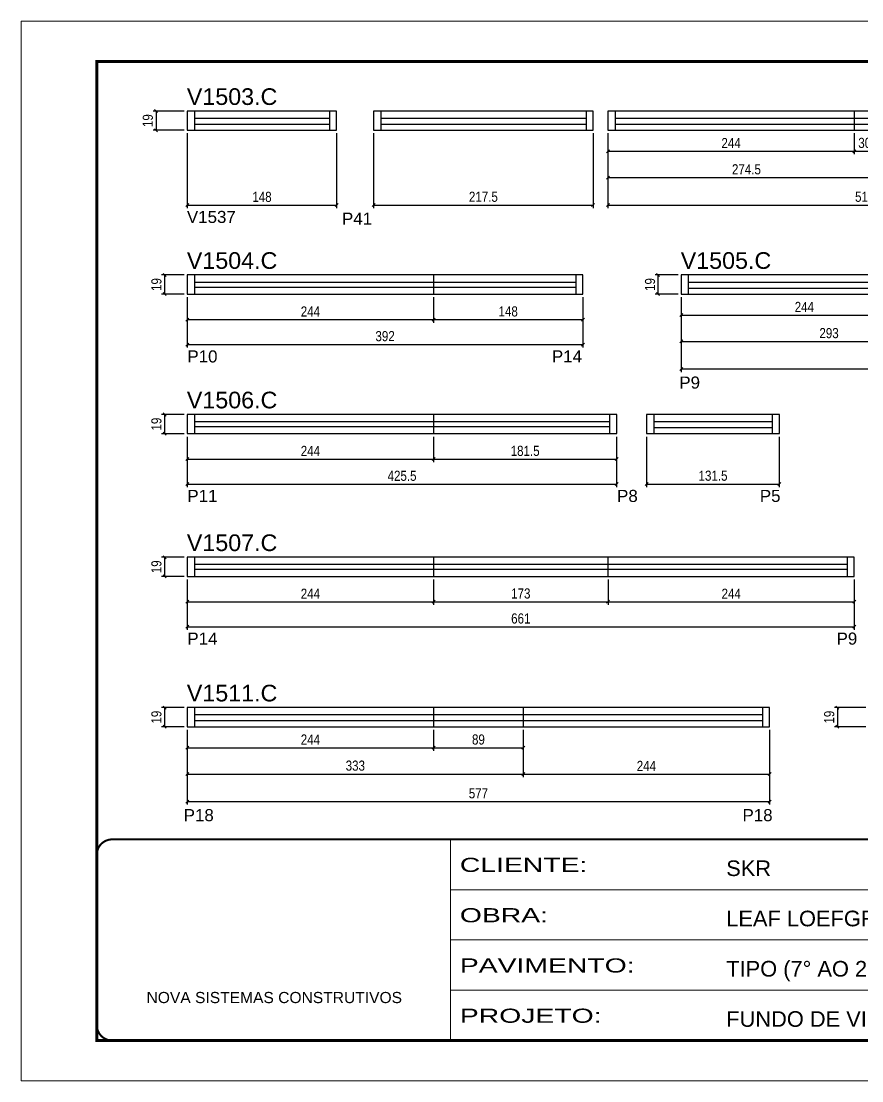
# Model space of a CAD drawing. Extents: x 1959 to 8212, y 239 to 4735.
# Drawn here: x 5142 to 5975, y 2537 to 3587 of the extents above; entities that cross this region are included whole.
import ezdxf

# ---------------------------------------------------------------- set-up
doc = ezdxf.new("R2010")
doc.units = 0
doc.linetypes.add('CONTINUO', pattern=[0])
doc.linetypes.add('DASHED', pattern=[0.75, 0.5, -0.25])
for name, color, linetype in [('5', 5, 'Continuous'), ('COTA', 241, 'Continuous'), ('NOMENCLATURA', 7, 'Continuous'), ('Painéis', 200, 'Continuous'), ('SARR_2.2x7', 40, 'Continuous')]:
    doc.layers.add(name, color=color, linetype=linetype)
doc.layers.add('Folhas', color=255, linetype='Continuous', lineweight=9)
doc.layers.add('SARRAFO DE PRESSAO', color=251, linetype='DASHED', lineweight=9)
doc.styles.add('ARIAL', font='arial.ttf')
doc.styles.add('COTA TECNICA', font='techl___.ttf', dxfattribs={"height": 10})
doc.styles.add('COTA TECNICA-50', font='techl___.ttf', dxfattribs={"height": 10})
doc.styles.get("Standard").update_dxf_attribs({"font": 'arial.ttf'})
doc.styles.add('Tecnologia', font='')
doc.styles.get('Tecnologia').set_extended_font_data('Forgotten Futurist')
doc.dimstyles.new('COTA PAINEL-50', dxfattribs={"dimtxt": 10, "dimasz": 3, "dimexe": 3, "dimexo": 3, "dimgap": 3, "dimtad": 1, "dimdec": 1, "dimzin": 12, "dimdsep": 46, "dimtxsty": 'COTA TECNICA-50', "dimblk1": 'OBLIQUE', "dimblk2": 'OBLIQUE', "dimsah": 1, "dimcen": 0.9, "dimclrd": 4, "dimclre": 4, "dimclrt": 240, "dimadec": 1, "dimazin": 3, "dimtfac": 1, "dimtdec": 1, "dimtmove": 0, "dimatfit": 3, "dimfxl": 1, "dimtolj": 1, "dimtzin": 12, "dimarcsym": 0})
doc.dimstyles.new('PAINEL', dxfattribs={"dimtxt": 10, "dimasz": 3, "dimexe": 3, "dimexo": 3, "dimgap": 3, "dimtad": 1, "dimdec": 1, "dimzin": 12, "dimdsep": 46, "dimtxsty": 'COTA TECNICA', "dimblk1": 'OBLIQUE', "dimblk2": 'OBLIQUE', "dimsah": 1, "dimcen": 0.9, "dimclrd": 4, "dimclre": 4, "dimclrt": 240, "dimadec": 1, "dimazin": 3, "dimtfac": 1, "dimtdec": 1, "dimtmove": 0, "dimatfit": 3, "dimfxl": 1, "dimtolj": 1, "dimtzin": 12, "dimarcsym": 0})

# ---------------------------------------------------------------- blocks, each defined once
blk = doc.blocks.new('9999999999')
at = {"color": 30, "linetype": 'CONTINUO'}
for p, q in [((98564.6, 34230.2), (98564.6, 34429.4)), ((98564.6, 34379.6), (99584, 34379.6)), ((98564.6, 34329.8), (99488, 34329.8)), ((98564.6, 34280), (99488, 34280))]:
    blk.add_line(p, q, dxfattribs=at)
at = {"color": 30, "linetype": 'CONTINUO', "const_width": 2}
blk.add_lwpolyline([(99584, 34230.2), (99584, 34414.4, 0.414214), (99569, 34429.4), (98229, 34429.4, 0.414214), (98214, 34414.4), (98214, 34245.2, 0.414214), (98229, 34230.2), (99584, 34230.2)], format="xyb", dxfattribs=at)
at = {"layer": 'Folhas'}
blk.add_lwpolyline([(98139, 34190.2), (99624, 34190.2), (99624, 35240.2), (98139, 35240.2)], close=True, dxfattribs=at)
at = {"layer": 'Folhas', "color": 30, "const_width": 3}
blk.add_lwpolyline([(98214, 34230.2), (99584, 34230.2), (99584, 35200.2), (98214, 35200.2)], close=True, dxfattribs=at)
at = {"color": 7, "linetype": 'Continuous', "ltscale": 5, "style": 'ARIAL'}
for s, height, p in [('SKR', 15.48, (98837.7, 34393.1)), ('LEAF LOEFGREN', 15.483, (98837.7, 34343.3)), ('TIPO (7° AO 21° PAVIMENTO)', 15.483, (98837.7, 34293.5)), ('NOVA SISTEMAS CONSTRUTIVOS', 11.059, (98263.2, 34267.2)), ('FUNDO DE VIGAS', 15.483, (98837.7, 34243.7))]:
    blk.add_text(s, height=height, dxfattribs=at).set_placement(p)
at = {"layer": 'Folhas', "color": 7, "style": 'Tecnologia', "width": 1.5}
for s, p in [('CLIENTE:', (98573.7, 34397.2)), ('OBRA:', (98573.7, 34347.3)), ('PAVIMENTO:', (98573.7, 34297.5)), ('PROJETO:', (98573.7, 34247.7))]:
    blk.add_text(s, height=14, dxfattribs=at).set_placement(p)
blk = doc.blocks.new('_Oblique')
at = {"color": 0, "linetype": 'ByBlock', "lineweight": -2}
blk.add_line((-0.5, -0.5), (0.5, 0.5), dxfattribs=at)
blk = doc.blocks.new('*D389')
at = {"layer": 'COTA', "color": 4, "linetype": 'ByBlock', "lineweight": -2, "transparency": 16777216}
for p, q in [((5306.9, 3475.6), (5306.9, 3401.5)), ((5454.9, 3475.6), (5454.9, 3401.5)), ((5306.9, 3404.5), (5454.9, 3404.5))]:
    blk.add_line(p, q, dxfattribs=at)
at = {"layer": 'Defpoints', "color": 0, "linetype": 'ByBlock', "transparency": 16777216}
for p in [(5306.9, 3478.6), (5454.9, 3478.6), (5454.9, 3404.5)]:
    blk.add_point(p, dxfattribs=at)
at = {"layer": 'COTA', "color": 4, "linetype": 'ByBlock', "lineweight": -2, "transparency": 16777216, "xscale": 3, "yscale": 3, "zscale": 3, "rotation": 180}
blk.add_blockref('_Oblique', (5306.9, 3404.5), dxfattribs=at)
at = {"layer": 'COTA', "color": 4, "linetype": 'ByBlock', "lineweight": -2, "transparency": 16777216, "xscale": 3, "yscale": 3, "zscale": 3}
blk.add_blockref('_Oblique', (5454.9, 3404.5), dxfattribs=at)
at = {"layer": 'COTA', "color": 240, "linetype": 'ByBlock', "transparency": 16777216, "insert": (5380.9, 3412.5), "char_height": 10, "attachment_point": 5, "style": 'COTA TECNICA-50'}
blk.add_mtext('\\A1;148', dxfattribs=at)
blk = doc.blocks.new('*D390')
at = {"layer": 'COTA', "color": 4, "lineweight": -2, "transparency": 16777216}
for p, q in [((5303.9, 3497.6), (5272.9, 3497.6)), ((5275.9, 3497.6), (5275.9, 3478.6)), ((5303.9, 3478.6), (5272.9, 3478.6))]:
    blk.add_line(p, q, dxfattribs=at)
at = {"layer": 'Defpoints', "color": 0, "transparency": 16777216}
for p in [(5306.9, 3497.6), (5275.9, 3478.6), (5306.9, 3478.6)]:
    blk.add_point(p, dxfattribs=at)
at = {"layer": 'COTA', "color": 4, "lineweight": -2, "transparency": 16777216, "xscale": 3, "yscale": 3, "zscale": 3}
for p, rotation in [((5275.9, 3497.6), 90), ((5275.9, 3478.6), 270)]:
    blk.add_blockref('_Oblique', p, dxfattribs=dict(at, rotation=rotation))
at = {"layer": 'COTA', "color": 240, "transparency": 16777216, "insert": (5267.8, 3488.1), "char_height": 10, "attachment_point": 5, "rotation": 90, "style": 'COTA TECNICA'}
blk.add_mtext('\\A1;19', dxfattribs=at)
blk = doc.blocks.new('*D391')
at = {"layer": 'COTA', "color": 4, "linetype": 'ByBlock', "lineweight": -2, "transparency": 16777216}
for p, q in [((5491.5, 3475.6), (5491.5, 3401.5)), ((5709, 3475.6), (5709, 3401.5)), ((5491.5, 3404.5), (5709, 3404.5))]:
    blk.add_line(p, q, dxfattribs=at)
at = {"layer": 'Defpoints', "color": 0, "linetype": 'ByBlock', "transparency": 16777216}
for p in [(5491.5, 3478.6), (5709, 3478.6), (5709, 3404.5)]:
    blk.add_point(p, dxfattribs=at)
at = {"layer": 'COTA', "color": 4, "linetype": 'ByBlock', "lineweight": -2, "transparency": 16777216, "xscale": 3, "yscale": 3, "zscale": 3, "rotation": 180}
blk.add_blockref('_Oblique', (5491.5, 3404.5), dxfattribs=at)
at = {"layer": 'COTA', "color": 4, "linetype": 'ByBlock', "lineweight": -2, "transparency": 16777216, "xscale": 3, "yscale": 3, "zscale": 3}
blk.add_blockref('_Oblique', (5709, 3404.5), dxfattribs=at)
at = {"layer": 'COTA', "color": 240, "linetype": 'ByBlock', "transparency": 16777216, "insert": (5600.3, 3412.6), "char_height": 10, "attachment_point": 5, "style": 'COTA TECNICA-50'}
blk.add_mtext('\\A1;217.5', dxfattribs=at)
blk = doc.blocks.new('*D393')
at = {"layer": 'COTA', "color": 4, "linetype": 'ByBlock', "lineweight": -2, "transparency": 16777216}
for p, q in [((5723.8, 3475.6), (5723.8, 3401.5)), ((6242.3, 3475.6), (6242.3, 3401.5)), ((5723.8, 3404.5), (6242.3, 3404.5))]:
    blk.add_line(p, q, dxfattribs=at)
at = {"layer": 'Defpoints', "color": 0, "linetype": 'ByBlock', "transparency": 16777216}
for p in [(5723.8, 3478.6), (6242.3, 3478.6), (6242.3, 3404.5)]:
    blk.add_point(p, dxfattribs=at)
at = {"layer": 'COTA', "color": 4, "linetype": 'ByBlock', "lineweight": -2, "transparency": 16777216, "xscale": 3, "yscale": 3, "zscale": 3, "rotation": 180}
blk.add_blockref('_Oblique', (5723.8, 3404.5), dxfattribs=at)
at = {"layer": 'COTA', "color": 4, "linetype": 'ByBlock', "lineweight": -2, "transparency": 16777216, "xscale": 3, "yscale": 3, "zscale": 3}
blk.add_blockref('_Oblique', (6242.3, 3404.5), dxfattribs=at)
at = {"layer": 'COTA', "color": 240, "linetype": 'ByBlock', "transparency": 16777216, "insert": (5983, 3412.6), "char_height": 10, "attachment_point": 5, "style": 'COTA TECNICA-50'}
blk.add_mtext('\\A1;518.5', dxfattribs=at)
blk = doc.blocks.new('*D394')
at = {"layer": 'COTA', "color": 4, "lineweight": -2, "transparency": 16777216}
for p, q in [((5723.8, 3475.6), (5723.8, 3428.7)), ((5998.3, 3475.6), (5998.3, 3428.7)), ((5723.8, 3431.7), (5998.3, 3431.7))]:
    blk.add_line(p, q, dxfattribs=at)
at = {"layer": 'Defpoints', "color": 0, "transparency": 16777216}
for p in [(5723.8, 3478.6), (5998.3, 3478.6), (5998.3, 3431.7)]:
    blk.add_point(p, dxfattribs=at)
at = {"layer": 'COTA', "color": 4, "lineweight": -2, "transparency": 16777216, "xscale": 3, "yscale": 3, "zscale": 3, "rotation": 180}
blk.add_blockref('_Oblique', (5723.8, 3431.7), dxfattribs=at)
at = {"layer": 'COTA', "color": 4, "lineweight": -2, "transparency": 16777216, "xscale": 3, "yscale": 3, "zscale": 3}
blk.add_blockref('_Oblique', (5998.3, 3431.7), dxfattribs=at)
at = {"layer": 'COTA', "color": 240, "transparency": 16777216, "insert": (5861, 3439.8), "char_height": 10, "attachment_point": 5, "style": 'COTA TECNICA'}
blk.add_mtext('\\A1;274.5', dxfattribs=at)
blk = doc.blocks.new('*D396')
at = {"layer": 'COTA', "color": 4, "lineweight": -2, "transparency": 16777216}
for p, q in [((5723.8, 3475.6), (5723.8, 3454.8)), ((5967.8, 3475.6), (5967.8, 3454.8)), ((5723.8, 3457.8), (5967.8, 3457.8))]:
    blk.add_line(p, q, dxfattribs=at)
at = {"layer": 'Defpoints', "color": 0, "transparency": 16777216}
for p in [(5723.8, 3478.6), (5967.8, 3478.6), (5967.8, 3457.8)]:
    blk.add_point(p, dxfattribs=at)
at = {"layer": 'COTA', "color": 4, "lineweight": -2, "transparency": 16777216, "xscale": 3, "yscale": 3, "zscale": 3, "rotation": 180}
blk.add_blockref('_Oblique', (5723.8, 3457.8), dxfattribs=at)
at = {"layer": 'COTA', "color": 4, "lineweight": -2, "transparency": 16777216, "xscale": 3, "yscale": 3, "zscale": 3}
blk.add_blockref('_Oblique', (5967.8, 3457.8), dxfattribs=at)
at = {"layer": 'COTA', "color": 240, "transparency": 16777216, "insert": (5845.8, 3465.9), "char_height": 10, "attachment_point": 5, "style": 'COTA TECNICA'}
blk.add_mtext('\\A1;244', dxfattribs=at)
blk = doc.blocks.new('*D397')
at = {"layer": 'COTA', "color": 4, "lineweight": -2, "transparency": 16777216}
for p, q in [((5967.8, 3475.6), (5967.8, 3454.8)), ((5998.3, 3475.6), (5998.3, 3454.8)), ((5967.8, 3457.8), (5998.3, 3457.8))]:
    blk.add_line(p, q, dxfattribs=at)
at = {"layer": 'Defpoints', "color": 0, "transparency": 16777216}
for p in [(5967.8, 3478.6), (5998.3, 3478.6), (5998.3, 3457.8)]:
    blk.add_point(p, dxfattribs=at)
at = {"layer": 'COTA', "color": 4, "lineweight": -2, "transparency": 16777216, "xscale": 3, "yscale": 3, "zscale": 3, "rotation": 180}
blk.add_blockref('_Oblique', (5967.8, 3457.8), dxfattribs=at)
at = {"layer": 'COTA', "color": 4, "lineweight": -2, "transparency": 16777216, "xscale": 3, "yscale": 3, "zscale": 3}
blk.add_blockref('_Oblique', (5998.3, 3457.8), dxfattribs=at)
at = {"layer": 'COTA', "color": 240, "transparency": 16777216, "insert": (5983, 3466), "char_height": 10, "attachment_point": 5, "style": 'COTA TECNICA'}
blk.add_mtext('\\A1;30.5', dxfattribs=at)
blk = doc.blocks.new('*D398')
at = {"layer": 'COTA', "color": 4, "linetype": 'ByBlock', "lineweight": -2, "transparency": 16777216}
for p, q in [((5306.9, 3313.2), (5306.9, 3263.2)), ((5698.9, 3313.2), (5698.9, 3263.2)), ((5306.9, 3266.2), (5698.9, 3266.2))]:
    blk.add_line(p, q, dxfattribs=at)
at = {"layer": 'Defpoints', "color": 0, "linetype": 'ByBlock', "transparency": 16777216}
for p in [(5306.9, 3316.2), (5698.9, 3316.2), (5698.9, 3266.2)]:
    blk.add_point(p, dxfattribs=at)
at = {"layer": 'COTA', "color": 4, "linetype": 'ByBlock', "lineweight": -2, "transparency": 16777216, "xscale": 3, "yscale": 3, "zscale": 3, "rotation": 180}
blk.add_blockref('_Oblique', (5306.9, 3266.2), dxfattribs=at)
at = {"layer": 'COTA', "color": 4, "linetype": 'ByBlock', "lineweight": -2, "transparency": 16777216, "xscale": 3, "yscale": 3, "zscale": 3}
blk.add_blockref('_Oblique', (5698.9, 3266.2), dxfattribs=at)
at = {"layer": 'COTA', "color": 240, "linetype": 'ByBlock', "transparency": 16777216, "insert": (5502.9, 3274.5), "char_height": 10, "attachment_point": 5, "style": 'COTA TECNICA-50'}
blk.add_mtext('\\A1;392', dxfattribs=at)
blk = doc.blocks.new('*D399')
at = {"layer": 'COTA', "color": 4, "lineweight": -2, "transparency": 16777216}
for p, q in [((5303.9, 3335.2), (5281.4, 3335.2)), ((5284.4, 3335.2), (5284.4, 3316.2)), ((5303.9, 3316.2), (5281.4, 3316.2))]:
    blk.add_line(p, q, dxfattribs=at)
at = {"layer": 'Defpoints', "color": 0, "transparency": 16777216}
for p in [(5306.9, 3335.2), (5284.4, 3316.2), (5306.9, 3316.2)]:
    blk.add_point(p, dxfattribs=at)
at = {"layer": 'COTA', "color": 4, "lineweight": -2, "transparency": 16777216, "xscale": 3, "yscale": 3, "zscale": 3}
for p, rotation in [((5284.4, 3335.2), 90), ((5284.4, 3316.2), 270)]:
    blk.add_blockref('_Oblique', p, dxfattribs=dict(at, rotation=rotation))
at = {"layer": 'COTA', "color": 240, "transparency": 16777216, "insert": (5276.3, 3325.7), "char_height": 10, "attachment_point": 5, "rotation": 90, "style": 'COTA TECNICA'}
blk.add_mtext('\\A1;19', dxfattribs=at)
blk = doc.blocks.new('*D400')
at = {"layer": 'COTA', "color": 4, "lineweight": -2, "transparency": 16777216}
for p, q in [((5306.9, 3313.2), (5306.9, 3287.9)), ((5550.9, 3313.2), (5550.9, 3287.9)), ((5306.9, 3290.9), (5550.9, 3290.9))]:
    blk.add_line(p, q, dxfattribs=at)
at = {"layer": 'Defpoints', "color": 0, "transparency": 16777216}
for p in [(5306.9, 3316.2), (5550.9, 3316.2), (5550.9, 3290.9)]:
    blk.add_point(p, dxfattribs=at)
at = {"layer": 'COTA', "color": 4, "lineweight": -2, "transparency": 16777216, "xscale": 3, "yscale": 3, "zscale": 3, "rotation": 180}
blk.add_blockref('_Oblique', (5306.9, 3290.9), dxfattribs=at)
at = {"layer": 'COTA', "color": 4, "lineweight": -2, "transparency": 16777216, "xscale": 3, "yscale": 3, "zscale": 3}
blk.add_blockref('_Oblique', (5550.9, 3290.9), dxfattribs=at)
at = {"layer": 'COTA', "color": 240, "transparency": 16777216, "insert": (5428.9, 3299), "char_height": 10, "attachment_point": 5, "style": 'COTA TECNICA'}
blk.add_mtext('\\A1;244', dxfattribs=at)
blk = doc.blocks.new('*D401')
at = {"layer": 'COTA', "color": 4, "lineweight": -2, "transparency": 16777216}
for p, q in [((5550.9, 3313.2), (5550.9, 3287.9)), ((5698.9, 3313.2), (5698.9, 3287.9)), ((5550.9, 3290.9), (5698.9, 3290.9))]:
    blk.add_line(p, q, dxfattribs=at)
at = {"layer": 'Defpoints', "color": 0, "transparency": 16777216}
for p in [(5550.9, 3316.2), (5698.9, 3316.2), (5698.9, 3290.9)]:
    blk.add_point(p, dxfattribs=at)
at = {"layer": 'COTA', "color": 4, "lineweight": -2, "transparency": 16777216, "xscale": 3, "yscale": 3, "zscale": 3, "rotation": 180}
blk.add_blockref('_Oblique', (5550.9, 3290.9), dxfattribs=at)
at = {"layer": 'COTA', "color": 4, "lineweight": -2, "transparency": 16777216, "xscale": 3, "yscale": 3, "zscale": 3}
blk.add_blockref('_Oblique', (5698.9, 3290.9), dxfattribs=at)
at = {"layer": 'COTA', "color": 240, "transparency": 16777216, "insert": (5624.9, 3299), "char_height": 10, "attachment_point": 5, "style": 'COTA TECNICA'}
blk.add_mtext('\\A1;148', dxfattribs=at)
blk = doc.blocks.new('*D404')
at = {"layer": 'COTA', "color": 4, "linetype": 'ByBlock', "lineweight": -2, "transparency": 16777216}
for p, q in [((5796.4, 3313.2), (5796.4, 3239)), ((6333.4, 3313.2), (6333.4, 3239)), ((5796.4, 3242), (6333.4, 3242))]:
    blk.add_line(p, q, dxfattribs=at)
at = {"layer": 'Defpoints', "color": 0, "linetype": 'ByBlock', "transparency": 16777216}
for p in [(5796.4, 3316.2), (6333.4, 3316.2), (6333.4, 3242)]:
    blk.add_point(p, dxfattribs=at)
at = {"layer": 'COTA', "color": 4, "linetype": 'ByBlock', "lineweight": -2, "transparency": 16777216, "xscale": 3, "yscale": 3, "zscale": 3, "rotation": 180}
blk.add_blockref('_Oblique', (5796.4, 3242), dxfattribs=at)
at = {"layer": 'COTA', "color": 4, "linetype": 'ByBlock', "lineweight": -2, "transparency": 16777216, "xscale": 3, "yscale": 3, "zscale": 3}
blk.add_blockref('_Oblique', (6333.4, 3242), dxfattribs=at)
at = {"layer": 'COTA', "color": 240, "linetype": 'ByBlock', "transparency": 16777216, "insert": (6064.9, 3250.2), "char_height": 10, "attachment_point": 5, "style": 'COTA TECNICA-50'}
blk.add_mtext('\\A1;537', dxfattribs=at)
blk = doc.blocks.new('*D405')
at = {"layer": 'COTA', "color": 4, "lineweight": -2, "transparency": 16777216}
for p, q in [((5796.4, 3313.2), (5796.4, 3266.3)), ((6089.4, 3313.2), (6089.4, 3266.3)), ((5796.4, 3269.3), (6089.4, 3269.3))]:
    blk.add_line(p, q, dxfattribs=at)
at = {"layer": 'Defpoints', "color": 0, "transparency": 16777216}
for p in [(5796.4, 3316.2), (6089.4, 3316.2), (6089.4, 3269.3)]:
    blk.add_point(p, dxfattribs=at)
at = {"layer": 'COTA', "color": 4, "lineweight": -2, "transparency": 16777216, "xscale": 3, "yscale": 3, "zscale": 3, "rotation": 180}
blk.add_blockref('_Oblique', (5796.4, 3269.3), dxfattribs=at)
at = {"layer": 'COTA', "color": 4, "lineweight": -2, "transparency": 16777216, "xscale": 3, "yscale": 3, "zscale": 3}
blk.add_blockref('_Oblique', (6089.4, 3269.3), dxfattribs=at)
at = {"layer": 'COTA', "color": 240, "transparency": 16777216, "insert": (5942.9, 3277.5), "char_height": 10, "attachment_point": 5, "style": 'COTA TECNICA'}
blk.add_mtext('\\A1;293', dxfattribs=at)
blk = doc.blocks.new('*D402')
at = {"layer": 'COTA', "color": 4, "lineweight": -2, "transparency": 16777216}
for p, q in [((5796.4, 3313.2), (5796.4, 3292.4)), ((6040.4, 3313.2), (6040.4, 3292.4)), ((5796.4, 3295.4), (6040.4, 3295.4))]:
    blk.add_line(p, q, dxfattribs=at)
at = {"layer": 'Defpoints', "color": 0, "transparency": 16777216}
for p in [(5796.4, 3316.2), (6040.4, 3316.2), (6040.4, 3295.4)]:
    blk.add_point(p, dxfattribs=at)
at = {"layer": 'COTA', "color": 4, "lineweight": -2, "transparency": 16777216, "xscale": 3, "yscale": 3, "zscale": 3, "rotation": 180}
blk.add_blockref('_Oblique', (5796.4, 3295.4), dxfattribs=at)
at = {"layer": 'COTA', "color": 4, "lineweight": -2, "transparency": 16777216, "xscale": 3, "yscale": 3, "zscale": 3}
blk.add_blockref('_Oblique', (6040.4, 3295.4), dxfattribs=at)
at = {"layer": 'COTA', "color": 240, "transparency": 16777216, "insert": (5918.4, 3303.5), "char_height": 10, "attachment_point": 5, "style": 'COTA TECNICA'}
blk.add_mtext('\\A1;244', dxfattribs=at)
blk = doc.blocks.new('*D407')
at = {"layer": 'COTA', "color": 4, "lineweight": -2, "transparency": 16777216}
for p, q in [((5793.4, 3335.2), (5770.5, 3335.2)), ((5773.5, 3316.2), (5773.5, 3335.2)), ((5793.4, 3316.2), (5770.5, 3316.2))]:
    blk.add_line(p, q, dxfattribs=at)
at = {"layer": 'Defpoints', "color": 0, "transparency": 16777216}
for p in [(5773.5, 3335.2), (5796.4, 3335.2), (5796.4, 3316.2)]:
    blk.add_point(p, dxfattribs=at)
at = {"layer": 'COTA', "color": 4, "lineweight": -2, "transparency": 16777216, "xscale": 3, "yscale": 3, "zscale": 3}
for p, rotation in [((5773.5, 3335.2), 90), ((5773.5, 3316.2), 270)]:
    blk.add_blockref('_Oblique', p, dxfattribs=dict(at, rotation=rotation))
at = {"layer": 'COTA', "color": 240, "transparency": 16777216, "insert": (5765.5, 3325.7), "char_height": 10, "attachment_point": 5, "rotation": 90, "style": 'COTA TECNICA'}
blk.add_mtext('\\A1;19', dxfattribs=at)
blk = doc.blocks.new('*D408')
at = {"layer": 'COTA', "color": 4, "linetype": 'ByBlock', "lineweight": -2, "transparency": 16777216}
for p, q in [((5306.9, 3174.9), (5306.9, 3125)), ((5732.4, 3174.9), (5732.4, 3125)), ((5306.9, 3128), (5732.4, 3128))]:
    blk.add_line(p, q, dxfattribs=at)
at = {"layer": 'Defpoints', "color": 0, "linetype": 'ByBlock', "transparency": 16777216}
for p in [(5306.9, 3177.9), (5732.4, 3177.9), (5732.4, 3128)]:
    blk.add_point(p, dxfattribs=at)
at = {"layer": 'COTA', "color": 4, "linetype": 'ByBlock', "lineweight": -2, "transparency": 16777216, "xscale": 3, "yscale": 3, "zscale": 3, "rotation": 180}
blk.add_blockref('_Oblique', (5306.9, 3128), dxfattribs=at)
at = {"layer": 'COTA', "color": 4, "linetype": 'ByBlock', "lineweight": -2, "transparency": 16777216, "xscale": 3, "yscale": 3, "zscale": 3}
blk.add_blockref('_Oblique', (5732.4, 3128), dxfattribs=at)
at = {"layer": 'COTA', "color": 240, "linetype": 'ByBlock', "transparency": 16777216, "insert": (5519.7, 3136.1), "char_height": 10, "attachment_point": 5, "style": 'COTA TECNICA-50'}
blk.add_mtext('\\A1;425.5', dxfattribs=at)
blk = doc.blocks.new('*D409')
at = {"layer": 'COTA', "color": 4, "lineweight": -2, "transparency": 16777216}
for p, q in [((5303.9, 3196.9), (5281.4, 3196.9)), ((5284.4, 3196.9), (5284.4, 3177.9)), ((5303.9, 3177.9), (5281.4, 3177.9))]:
    blk.add_line(p, q, dxfattribs=at)
at = {"layer": 'Defpoints', "color": 0, "transparency": 16777216}
for p in [(5306.9, 3196.9), (5284.4, 3177.9), (5306.9, 3177.9)]:
    blk.add_point(p, dxfattribs=at)
at = {"layer": 'COTA', "color": 4, "lineweight": -2, "transparency": 16777216, "xscale": 3, "yscale": 3, "zscale": 3}
for p, rotation in [((5284.4, 3196.9), 90), ((5284.4, 3177.9), 270)]:
    blk.add_blockref('_Oblique', p, dxfattribs=dict(at, rotation=rotation))
at = {"layer": 'COTA', "color": 240, "transparency": 16777216, "insert": (5276.3, 3187.4), "char_height": 10, "attachment_point": 5, "rotation": 90, "style": 'COTA TECNICA'}
blk.add_mtext('\\A1;19', dxfattribs=at)
blk = doc.blocks.new('*D410')
at = {"layer": 'COTA', "color": 4, "lineweight": -2, "transparency": 16777216}
for p, q in [((5306.9, 3174.9), (5306.9, 3149.7)), ((5550.9, 3174.9), (5550.9, 3149.7)), ((5306.9, 3152.7), (5550.9, 3152.7))]:
    blk.add_line(p, q, dxfattribs=at)
at = {"layer": 'Defpoints', "color": 0, "transparency": 16777216}
for p in [(5306.9, 3177.9), (5550.9, 3177.9), (5550.9, 3152.7)]:
    blk.add_point(p, dxfattribs=at)
at = {"layer": 'COTA', "color": 4, "lineweight": -2, "transparency": 16777216, "xscale": 3, "yscale": 3, "zscale": 3, "rotation": 180}
blk.add_blockref('_Oblique', (5306.9, 3152.7), dxfattribs=at)
at = {"layer": 'COTA', "color": 4, "lineweight": -2, "transparency": 16777216, "xscale": 3, "yscale": 3, "zscale": 3}
blk.add_blockref('_Oblique', (5550.9, 3152.7), dxfattribs=at)
at = {"layer": 'COTA', "color": 240, "transparency": 16777216, "insert": (5428.9, 3160.8), "char_height": 10, "attachment_point": 5, "style": 'COTA TECNICA'}
blk.add_mtext('\\A1;244', dxfattribs=at)
blk = doc.blocks.new('*D411')
at = {"layer": 'COTA', "color": 4, "lineweight": -2, "transparency": 16777216}
for p, q in [((5550.9, 3174.9), (5550.9, 3149.7)), ((5732.4, 3174.9), (5732.4, 3149.7)), ((5550.9, 3152.7), (5732.4, 3152.7))]:
    blk.add_line(p, q, dxfattribs=at)
at = {"layer": 'Defpoints', "color": 0, "transparency": 16777216}
for p in [(5550.9, 3177.9), (5732.4, 3177.9), (5732.4, 3152.7)]:
    blk.add_point(p, dxfattribs=at)
at = {"layer": 'COTA', "color": 4, "lineweight": -2, "transparency": 16777216, "xscale": 3, "yscale": 3, "zscale": 3, "rotation": 180}
blk.add_blockref('_Oblique', (5550.9, 3152.7), dxfattribs=at)
at = {"layer": 'COTA', "color": 4, "lineweight": -2, "transparency": 16777216, "xscale": 3, "yscale": 3, "zscale": 3}
blk.add_blockref('_Oblique', (5732.4, 3152.7), dxfattribs=at)
at = {"layer": 'COTA', "color": 240, "transparency": 16777216, "insert": (5641.7, 3160.8), "char_height": 10, "attachment_point": 5, "style": 'COTA TECNICA'}
blk.add_mtext('\\A1;181.5', dxfattribs=at)
blk = doc.blocks.new('*D412')
at = {"layer": 'COTA', "color": 4, "linetype": 'ByBlock', "lineweight": -2, "transparency": 16777216}
for p, q in [((5762.1, 3174.9), (5762.1, 3125)), ((5893.6, 3174.9), (5893.6, 3125)), ((5762.1, 3128), (5893.6, 3128))]:
    blk.add_line(p, q, dxfattribs=at)
at = {"layer": 'Defpoints', "color": 0, "linetype": 'ByBlock', "transparency": 16777216}
for p in [(5762.1, 3177.9), (5893.6, 3177.9), (5893.6, 3128)]:
    blk.add_point(p, dxfattribs=at)
at = {"layer": 'COTA', "color": 4, "linetype": 'ByBlock', "lineweight": -2, "transparency": 16777216, "xscale": 3, "yscale": 3, "zscale": 3, "rotation": 180}
blk.add_blockref('_Oblique', (5762.1, 3128), dxfattribs=at)
at = {"layer": 'COTA', "color": 4, "linetype": 'ByBlock', "lineweight": -2, "transparency": 16777216, "xscale": 3, "yscale": 3, "zscale": 3}
blk.add_blockref('_Oblique', (5893.6, 3128), dxfattribs=at)
at = {"layer": 'COTA', "color": 240, "linetype": 'ByBlock', "transparency": 16777216, "insert": (5827.9, 3136.2), "char_height": 10, "attachment_point": 5, "style": 'COTA TECNICA-50'}
blk.add_mtext('\\A1;131.5', dxfattribs=at)
blk = doc.blocks.new('*D413')
at = {"layer": 'COTA', "color": 4, "linetype": 'ByBlock', "lineweight": -2, "transparency": 16777216}
for p, q in [((5306.9, 3033.5), (5306.9, 2983.6)), ((5967.9, 3033.5), (5967.9, 2983.6)), ((5306.9, 2986.6), (5967.9, 2986.6))]:
    blk.add_line(p, q, dxfattribs=at)
at = {"layer": 'Defpoints', "color": 0, "linetype": 'ByBlock', "transparency": 16777216}
for p in [(5306.9, 3036.5), (5967.9, 3036.5), (5967.9, 2986.6)]:
    blk.add_point(p, dxfattribs=at)
at = {"layer": 'COTA', "color": 4, "linetype": 'ByBlock', "lineweight": -2, "transparency": 16777216, "xscale": 3, "yscale": 3, "zscale": 3, "rotation": 180}
blk.add_blockref('_Oblique', (5306.9, 2986.6), dxfattribs=at)
at = {"layer": 'COTA', "color": 4, "linetype": 'ByBlock', "lineweight": -2, "transparency": 16777216, "xscale": 3, "yscale": 3, "zscale": 3}
blk.add_blockref('_Oblique', (5967.9, 2986.6), dxfattribs=at)
at = {"layer": 'COTA', "color": 240, "linetype": 'ByBlock', "transparency": 16777216, "insert": (5637.4, 2994.7), "char_height": 10, "attachment_point": 5, "style": 'COTA TECNICA-50'}
blk.add_mtext('\\A1;661', dxfattribs=at)
blk = doc.blocks.new('*D414')
at = {"layer": 'COTA', "color": 4, "lineweight": -2, "transparency": 16777216}
for p, q in [((5303.9, 3055.5), (5281.4, 3055.5)), ((5284.4, 3055.5), (5284.4, 3036.5)), ((5303.9, 3036.5), (5281.4, 3036.5))]:
    blk.add_line(p, q, dxfattribs=at)
at = {"layer": 'Defpoints', "color": 0, "transparency": 16777216}
for p in [(5306.9, 3055.5), (5284.4, 3036.5), (5306.9, 3036.5)]:
    blk.add_point(p, dxfattribs=at)
at = {"layer": 'COTA', "color": 4, "lineweight": -2, "transparency": 16777216, "xscale": 3, "yscale": 3, "zscale": 3}
for p, rotation in [((5284.4, 3055.5), 90), ((5284.4, 3036.5), 270)]:
    blk.add_blockref('_Oblique', p, dxfattribs=dict(at, rotation=rotation))
at = {"layer": 'COTA', "color": 240, "transparency": 16777216, "insert": (5276.3, 3046), "char_height": 10, "attachment_point": 5, "rotation": 90, "style": 'COTA TECNICA'}
blk.add_mtext('\\A1;19', dxfattribs=at)
blk = doc.blocks.new('*D415')
at = {"layer": 'COTA', "color": 4, "lineweight": -2, "transparency": 16777216}
for p, q in [((5306.9, 3033.5), (5306.9, 3008.3)), ((5550.9, 3033.5), (5550.9, 3008.3)), ((5306.9, 3011.3), (5550.9, 3011.3))]:
    blk.add_line(p, q, dxfattribs=at)
at = {"layer": 'Defpoints', "color": 0, "transparency": 16777216}
for p in [(5306.9, 3036.5), (5550.9, 3036.5), (5550.9, 3011.3)]:
    blk.add_point(p, dxfattribs=at)
at = {"layer": 'COTA', "color": 4, "lineweight": -2, "transparency": 16777216, "xscale": 3, "yscale": 3, "zscale": 3, "rotation": 180}
blk.add_blockref('_Oblique', (5306.9, 3011.3), dxfattribs=at)
at = {"layer": 'COTA', "color": 4, "lineweight": -2, "transparency": 16777216, "xscale": 3, "yscale": 3, "zscale": 3}
blk.add_blockref('_Oblique', (5550.9, 3011.3), dxfattribs=at)
at = {"layer": 'COTA', "color": 240, "transparency": 16777216, "insert": (5428.9, 3019.3), "char_height": 10, "attachment_point": 5, "style": 'COTA TECNICA'}
blk.add_mtext('\\A1;244', dxfattribs=at)
blk = doc.blocks.new('*D416')
at = {"layer": 'COTA', "color": 4, "lineweight": -2, "transparency": 16777216}
for p, q in [((5550.9, 3033.5), (5550.9, 3008.3)), ((5723.9, 3033.5), (5723.9, 3008.3)), ((5550.9, 3011.3), (5723.9, 3011.3))]:
    blk.add_line(p, q, dxfattribs=at)
at = {"layer": 'Defpoints', "color": 0, "transparency": 16777216}
for p in [(5550.9, 3036.5), (5723.9, 3036.5), (5723.9, 3011.3)]:
    blk.add_point(p, dxfattribs=at)
at = {"layer": 'COTA', "color": 4, "lineweight": -2, "transparency": 16777216, "xscale": 3, "yscale": 3, "zscale": 3, "rotation": 180}
blk.add_blockref('_Oblique', (5550.9, 3011.3), dxfattribs=at)
at = {"layer": 'COTA', "color": 4, "lineweight": -2, "transparency": 16777216, "xscale": 3, "yscale": 3, "zscale": 3}
blk.add_blockref('_Oblique', (5723.9, 3011.3), dxfattribs=at)
at = {"layer": 'COTA', "color": 240, "transparency": 16777216, "insert": (5637.4, 3019.5), "char_height": 10, "attachment_point": 5, "style": 'COTA TECNICA'}
blk.add_mtext('\\A1;173', dxfattribs=at)
blk = doc.blocks.new('*D417')
at = {"layer": 'COTA', "color": 4, "lineweight": -2, "transparency": 16777216}
for p, q in [((5723.9, 3033.5), (5723.9, 3008.3)), ((5967.9, 3033.5), (5967.9, 3008.3)), ((5723.9, 3011.3), (5967.9, 3011.3))]:
    blk.add_line(p, q, dxfattribs=at)
at = {"layer": 'Defpoints', "color": 0, "transparency": 16777216}
for p in [(5723.9, 3036.5), (5967.9, 3036.5), (5967.9, 3011.3)]:
    blk.add_point(p, dxfattribs=at)
at = {"layer": 'COTA', "color": 4, "lineweight": -2, "transparency": 16777216, "xscale": 3, "yscale": 3, "zscale": 3, "rotation": 180}
blk.add_blockref('_Oblique', (5723.9, 3011.3), dxfattribs=at)
at = {"layer": 'COTA', "color": 4, "lineweight": -2, "transparency": 16777216, "xscale": 3, "yscale": 3, "zscale": 3}
blk.add_blockref('_Oblique', (5967.9, 3011.3), dxfattribs=at)
at = {"layer": 'COTA', "color": 240, "transparency": 16777216, "insert": (5845.9, 3019.3), "char_height": 10, "attachment_point": 5, "style": 'COTA TECNICA'}
blk.add_mtext('\\A1;244', dxfattribs=at)
blk = doc.blocks.new('*D459')
at = {"layer": 'COTA', "color": 4, "linetype": 'ByBlock', "lineweight": -2, "transparency": 16777216}
for p, q in [((5306.9, 2884.5), (5306.9, 2810.4)), ((5883.9, 2884.5), (5883.9, 2810.4)), ((5306.9, 2813.4), (5883.9, 2813.4))]:
    blk.add_line(p, q, dxfattribs=at)
at = {"layer": 'Defpoints', "color": 0, "linetype": 'ByBlock', "transparency": 16777216}
for p in [(5306.9, 2887.5), (5883.9, 2887.5), (5883.9, 2813.4)]:
    blk.add_point(p, dxfattribs=at)
at = {"layer": 'COTA', "color": 4, "linetype": 'ByBlock', "lineweight": -2, "transparency": 16777216, "xscale": 3, "yscale": 3, "zscale": 3, "rotation": 180}
blk.add_blockref('_Oblique', (5306.9, 2813.4), dxfattribs=at)
at = {"layer": 'COTA', "color": 4, "linetype": 'ByBlock', "lineweight": -2, "transparency": 16777216, "xscale": 3, "yscale": 3, "zscale": 3}
blk.add_blockref('_Oblique', (5883.9, 2813.4), dxfattribs=at)
at = {"layer": 'COTA', "color": 240, "linetype": 'ByBlock', "transparency": 16777216, "insert": (5595.4, 2821.5), "char_height": 10, "attachment_point": 5, "style": 'COTA TECNICA-50'}
blk.add_mtext('\\A1;577', dxfattribs=at)
blk = doc.blocks.new('*D460')
at = {"layer": 'COTA', "color": 4, "lineweight": -2, "transparency": 16777216}
for p, q in [((5306.9, 2884.5), (5306.9, 2837.6)), ((5639.9, 2884.5), (5639.9, 2837.6)), ((5306.9, 2840.6), (5639.9, 2840.6))]:
    blk.add_line(p, q, dxfattribs=at)
at = {"layer": 'Defpoints', "color": 0, "transparency": 16777216}
for p in [(5306.9, 2887.5), (5639.9, 2887.5), (5639.9, 2840.6)]:
    blk.add_point(p, dxfattribs=at)
at = {"layer": 'COTA', "color": 4, "lineweight": -2, "transparency": 16777216, "xscale": 3, "yscale": 3, "zscale": 3, "rotation": 180}
blk.add_blockref('_Oblique', (5306.9, 2840.6), dxfattribs=at)
at = {"layer": 'COTA', "color": 4, "lineweight": -2, "transparency": 16777216, "xscale": 3, "yscale": 3, "zscale": 3}
blk.add_blockref('_Oblique', (5639.9, 2840.6), dxfattribs=at)
at = {"layer": 'COTA', "color": 240, "transparency": 16777216, "insert": (5473.4, 2848.9), "char_height": 10, "attachment_point": 5, "style": 'COTA TECNICA'}
blk.add_mtext('\\A1;333', dxfattribs=at)
blk = doc.blocks.new('*D461')
at = {"layer": 'COTA', "color": 4, "lineweight": -2, "transparency": 16777216}
for p, q in [((5639.9, 2884.5), (5639.9, 2837.6)), ((5883.9, 2884.5), (5883.9, 2837.6)), ((5639.9, 2840.6), (5883.9, 2840.6))]:
    blk.add_line(p, q, dxfattribs=at)
at = {"layer": 'Defpoints', "color": 0, "transparency": 16777216}
for p in [(5639.9, 2887.5), (5883.9, 2887.5), (5883.9, 2840.6)]:
    blk.add_point(p, dxfattribs=at)
at = {"layer": 'COTA', "color": 4, "lineweight": -2, "transparency": 16777216, "xscale": 3, "yscale": 3, "zscale": 3, "rotation": 180}
blk.add_blockref('_Oblique', (5639.9, 2840.6), dxfattribs=at)
at = {"layer": 'COTA', "color": 4, "lineweight": -2, "transparency": 16777216, "xscale": 3, "yscale": 3, "zscale": 3}
blk.add_blockref('_Oblique', (5883.9, 2840.6), dxfattribs=at)
at = {"layer": 'COTA', "color": 240, "transparency": 16777216, "insert": (5761.9, 2848.7), "char_height": 10, "attachment_point": 5, "style": 'COTA TECNICA'}
blk.add_mtext('\\A1;244', dxfattribs=at)
blk = doc.blocks.new('*D462')
at = {"layer": 'COTA', "color": 4, "lineweight": -2, "transparency": 16777216}
for p, q in [((5306.9, 2884.5), (5306.9, 2863.7)), ((5550.9, 2884.5), (5550.9, 2863.7)), ((5306.9, 2866.7), (5550.9, 2866.7))]:
    blk.add_line(p, q, dxfattribs=at)
at = {"layer": 'Defpoints', "color": 0, "transparency": 16777216}
for p in [(5306.9, 2887.5), (5550.9, 2887.5), (5550.9, 2866.7)]:
    blk.add_point(p, dxfattribs=at)
at = {"layer": 'COTA', "color": 4, "lineweight": -2, "transparency": 16777216, "xscale": 3, "yscale": 3, "zscale": 3, "rotation": 180}
blk.add_blockref('_Oblique', (5306.9, 2866.7), dxfattribs=at)
at = {"layer": 'COTA', "color": 4, "lineweight": -2, "transparency": 16777216, "xscale": 3, "yscale": 3, "zscale": 3}
blk.add_blockref('_Oblique', (5550.9, 2866.7), dxfattribs=at)
at = {"layer": 'COTA', "color": 240, "transparency": 16777216, "insert": (5428.9, 2874.8), "char_height": 10, "attachment_point": 5, "style": 'COTA TECNICA'}
blk.add_mtext('\\A1;244', dxfattribs=at)
blk = doc.blocks.new('*D458')
at = {"layer": 'COTA', "color": 4, "lineweight": -2, "transparency": 16777216}
for p, q in [((5550.9, 2884.5), (5550.9, 2863.7)), ((5639.9, 2884.5), (5639.9, 2863.7)), ((5550.9, 2866.7), (5639.9, 2866.7))]:
    blk.add_line(p, q, dxfattribs=at)
at = {"layer": 'Defpoints', "color": 0, "transparency": 16777216}
for p in [(5550.9, 2887.5), (5639.9, 2887.5), (5639.9, 2866.7)]:
    blk.add_point(p, dxfattribs=at)
at = {"layer": 'COTA', "color": 4, "lineweight": -2, "transparency": 16777216, "xscale": 3, "yscale": 3, "zscale": 3, "rotation": 180}
blk.add_blockref('_Oblique', (5550.9, 2866.7), dxfattribs=at)
at = {"layer": 'COTA', "color": 4, "lineweight": -2, "transparency": 16777216, "xscale": 3, "yscale": 3, "zscale": 3}
blk.add_blockref('_Oblique', (5639.9, 2866.7), dxfattribs=at)
at = {"layer": 'COTA', "color": 240, "transparency": 16777216, "insert": (5595.4, 2874.8), "char_height": 10, "attachment_point": 5, "style": 'COTA TECNICA'}
blk.add_mtext('\\A1;89', dxfattribs=at)
blk = doc.blocks.new('*D463')
at = {"layer": 'COTA', "color": 4, "lineweight": -2, "transparency": 16777216}
for p, q in [((5303.9, 2906.5), (5281.4, 2906.5)), ((5284.4, 2906.5), (5284.4, 2887.5)), ((5303.9, 2887.5), (5281.4, 2887.5))]:
    blk.add_line(p, q, dxfattribs=at)
at = {"layer": 'Defpoints', "color": 0, "transparency": 16777216}
for p in [(5306.9, 2906.5), (5284.4, 2887.5), (5306.9, 2887.5)]:
    blk.add_point(p, dxfattribs=at)
at = {"layer": 'COTA', "color": 4, "lineweight": -2, "transparency": 16777216, "xscale": 3, "yscale": 3, "zscale": 3}
for p, rotation in [((5284.4, 2906.5), 90), ((5284.4, 2887.5), 270)]:
    blk.add_blockref('_Oblique', p, dxfattribs=dict(at, rotation=rotation))
at = {"layer": 'COTA', "color": 240, "transparency": 16777216, "insert": (5276.3, 2897), "char_height": 10, "attachment_point": 5, "rotation": 90, "style": 'COTA TECNICA'}
blk.add_mtext('\\A1;19', dxfattribs=at)
blk = doc.blocks.new('*D465')
at = {"layer": 'COTA', "color": 4, "lineweight": -2, "transparency": 16777216}
for p, q in [((5979.2, 2906.5), (5948.2, 2906.5)), ((5951.2, 2906.5), (5951.2, 2887.5)), ((5979.2, 2887.5), (5948.2, 2887.5))]:
    blk.add_line(p, q, dxfattribs=at)
at = {"layer": 'Defpoints', "color": 0, "transparency": 16777216}
for p in [(5982.2, 2906.5), (5951.2, 2887.5), (5982.2, 2887.5)]:
    blk.add_point(p, dxfattribs=at)
at = {"layer": 'COTA', "color": 4, "lineweight": -2, "transparency": 16777216, "xscale": 3, "yscale": 3, "zscale": 3}
for p, rotation in [((5951.2, 2906.5), 90), ((5951.2, 2887.5), 270)]:
    blk.add_blockref('_Oblique', p, dxfattribs=dict(at, rotation=rotation))
at = {"layer": 'COTA', "color": 240, "transparency": 16777216, "insert": (5943.1, 2897), "char_height": 10, "attachment_point": 5, "rotation": 90, "style": 'COTA TECNICA'}
blk.add_mtext('\\A1;19', dxfattribs=at)

msp = doc.modelspace()

# ---------------------------------------------------------------- linework, layer by layer
at = {"layer": 'Painéis', "linetype": 'ByBlock'}
for p, q in [((5967.77, 3497.6), (5967.77, 3478.6)), ((5306.91, 3335.17), (5306.91, 3316.17)), ((5698.91, 3335.17), (5306.91, 3335.17)), ((5550.91, 3335.17), (5550.91, 3316.17)), ((5698.91, 3316.17), (5698.91, 3335.17)), ((5306.91, 3316.17), (5698.91, 3316.17)), ((5306.91, 3196.94), (5306.91, 3177.94)), ((5732.41, 3196.94), (5306.91, 3196.94)), ((5550.91, 3196.94), (5550.91, 3177.94)), ((5732.41, 3177.94), (5732.41, 3196.94)), ((5306.91, 3177.94), (5732.41, 3177.94)), ((5306.91, 3055.52), (5306.91, 3036.52)), ((5967.91, 3055.52), (5306.91, 3055.52)), ((5550.91, 3055.52), (5550.91, 3036.52)), ((5723.91, 3036.52), (5723.91, 3055.52)), ((5967.91, 3036.52), (5967.91, 3055.52)), ((5306.91, 3036.52), (5967.91, 3036.52)), ((5550.91, 2906.52), (5550.91, 2887.52)), ((5639.91, 2906.52), (5639.91, 2887.52))]:
    msp.add_line(p, q, dxfattribs=at)
for points in [[(5306.91, 3497.6), (5306.91, 3478.6), (5454.91, 3478.6), (5454.91, 3497.6)], [(5491.54, 3497.6), (5491.54, 3478.6), (5709.04, 3478.6), (5709.04, 3497.6)], [(5723.77, 3497.6), (5723.77, 3478.6), (6242.27, 3478.6), (6242.27, 3497.6)], [(5796.38, 3335.17), (5796.38, 3316.17), (6333.38, 3316.17), (6333.38, 3335.17)], [(5762.14, 3196.94), (5762.14, 3177.94), (5893.64, 3177.94), (5893.64, 3196.94)], [(5306.91, 2906.52), (5306.91, 2887.52), (5883.91, 2887.52), (5883.91, 2906.52)]]:
    msp.add_lwpolyline(points, close=True, dxfattribs=at)
at = {"layer": 'SARR_2.2x7', "linetype": 'Continuous'}
for p, q in [((5313.91, 3497.6), (5313.91, 3478.6)), ((5447.91, 3497.6), (5447.91, 3478.6)), ((5498.54, 3497.6), (5498.54, 3478.6)), ((5702.04, 3497.6), (5702.04, 3478.6)), ((5730.77, 3497.6), (5730.77, 3478.6)), ((5313.91, 3490.6), (5447.91, 3490.6)), ((5498.54, 3490.6), (5702.04, 3490.6)), ((5730.77, 3490.6), (5998.27, 3490.6)), ((5313.91, 3484.6), (5447.91, 3484.6)), ((5498.54, 3484.6), (5702.04, 3484.6)), ((5730.77, 3484.6), (5998.27, 3484.6)), ((5313.91, 3335.17), (5313.91, 3316.17)), ((5691.91, 3335.17), (5691.91, 3316.17)), ((5803.38, 3335.17), (5803.38, 3316.17)), ((5313.91, 3328.17), (5550.91, 3328.17)), ((5313.91, 3323.17), (5550.91, 3323.17)), ((5550.91, 3328.17), (5691.91, 3328.17)), ((5550.91, 3323.17), (5691.91, 3323.17)), ((5803.38, 3328.17), (6089.38, 3328.17)), ((5803.38, 3322.17), (6089.38, 3322.17)), ((5313.91, 3196.94), (5313.91, 3177.94)), ((5725.41, 3196.94), (5725.41, 3177.94)), ((5769.14, 3196.94), (5769.14, 3177.94)), ((5886.64, 3196.94), (5886.64, 3177.94)), ((5313.91, 3189.94), (5550.91, 3189.94)), ((5313.91, 3184.94), (5550.91, 3184.94)), ((5550.91, 3189.94), (5725.41, 3189.94)), ((5550.91, 3184.94), (5725.41, 3184.94)), ((5769.14, 3189.94), (5886.64, 3189.94)), ((5769.14, 3183.94), (5886.64, 3183.94)), ((5313.91, 3055.52), (5313.91, 3036.52)), ((5960.91, 3055.52), (5960.91, 3036.52)), ((5313.91, 3048.52), (5550.91, 3048.52)), ((5550.91, 3048.52), (5723.91, 3048.52)), ((5723.91, 3048.52), (5960.91, 3048.52)), ((5313.91, 3043.52), (5550.91, 3043.52)), ((5550.91, 3043.52), (5723.91, 3043.52)), ((5723.91, 3043.52), (5960.91, 3043.52)), ((5313.91, 2906.52), (5313.91, 2887.52)), ((5313.91, 2899.52), (5639.91, 2899.52)), ((5639.91, 2899.52), (5876.91, 2899.52)), ((5876.91, 2906.52), (5876.91, 2887.52)), ((5313.91, 2893.52), (5639.91, 2893.52)), ((5639.91, 2893.52), (5876.91, 2893.52))]:
    msp.add_line(p, q, dxfattribs=at)

# ---------------------------------------------------------------- block references
at = {"layer": 'SARRAFO DE PRESSAO', "color": 6, "linetype": 'ByBlock'}
msp.add_blockref('9999999999', (-92996.71, -31653.56), dxfattribs=at)

# ---------------------------------------------------------------- texts
at = {"layer": '5', "linetype": 'Continuous'}
for s, rotation, p in [('V1537', 359.99996, (5306.51, 3386.7)), ('P41', 359.99996, (5460.18, 3384.97)), ('P10', 0.00004, (5306.99, 3248.47)), ('P14', 359.99996, (5668.24, 3248.47)), ('P9', 0.00004, (5794.53, 3222.54)), ('P11', 0.00004, (5306.99, 3110.24)), ('P8', 359.99996, (5732.84, 3110.24)), ('P5', 359.99996, (5874.3, 3110.24)), ('P14', 0.00004, (5306.99, 2968.82)), ('P9', 359.99996, (5950.34, 2968.82)), ('P18', 0.00004, (5303.32, 2793.89)), ('P18', 359.99996, (5857.11, 2793.89))]:
    msp.add_text(s, height=12, rotation=rotation, dxfattribs=at).set_placement(p)
at = {"layer": 'NOMENCLATURA', "linetype": 'Continuous'}
for s, p in [('V1503.C', (5306.44, 3503.65)), ('V1504.C', (5306.44, 3341.23)), ('V1505.C', (5795.91, 3341.23)), ('V1506.C', (5306.44, 3203)), ('V1507.C', (5306.44, 3061.58)), ('V1511.C', (5306.44, 2912.58))]:
    msp.add_text(s, height=16.5, dxfattribs=at).set_placement(p)

# ---------------------------------------------------------------- dimensions: what is measured, and where the dimension line sits
at = {"layer": 'COTA'}
for base, p1, p2, picture, middle in [((5275.93, 3478.6), (5306.91, 3497.6), (5306.91, 3478.6), '*D390', (5267.84, 3488.1)), ((5284.41, 3316.17), (5306.91, 3335.17), (5306.91, 3316.17), '*D399', (5276.32, 3325.67)), ((5773.54, 3335.17), (5796.38, 3316.17), (5796.38, 3335.17), '*D407', (5765.46, 3325.67)), ((5284.41, 3177.94), (5306.91, 3196.94), (5306.91, 3177.94), '*D409', (5276.32, 3187.44)), ((5284.41, 3036.52), (5306.91, 3055.52), (5306.91, 3036.52), '*D414', (5276.32, 3046.02)), ((5284.41, 2887.52), (5306.91, 2906.52), (5306.91, 2887.52), '*D463', (5276.32, 2897.02)), ((5951.19, 2887.52), (5982.16, 2906.52), (5982.16, 2887.52), '*D465', (5943.1, 2897.02))]:
    dim = msp.add_linear_dim(base=base, p1=p1, p2=p2, angle=90, dimstyle='PAINEL', dxfattribs=at)
    dim.commit()
    dim.dimension.update_dxf_attribs({"geometry": picture, "text_midpoint": middle})
at = {"layer": 'COTA', "color": 1, "linetype": 'ByBlock'}
for base, p1, p2, picture, middle in [((5454.91, 3404.45), (5306.91, 3478.6), (5454.91, 3478.6), '*D389', (5380.91, 3412.55)), ((5709.04, 3404.45), (5491.54, 3478.6), (5709.04, 3478.6), '*D391', (5600.29, 3412.56)), ((6242.27, 3404.45), (5723.77, 3478.6), (6242.27, 3478.6), '*D393', (5983.02, 3412.58)), ((5698.91, 3266.22), (5306.91, 3316.17), (5698.91, 3316.17), '*D398', (5502.91, 3274.47)), ((6333.38, 3242.02), (5796.38, 3316.17), (6333.38, 3316.17), '*D404', (6064.88, 3250.24)), ((5732.41, 3127.99), (5306.91, 3177.94), (5732.41, 3177.94), '*D408', (5519.66, 3136.1)), ((5893.64, 3127.99), (5762.14, 3177.94), (5893.64, 3177.94), '*D412', (5827.89, 3136.21)), ((5967.91, 2986.58), (5306.91, 3036.52), (5967.91, 3036.52), '*D413', (5637.41, 2994.68)), ((5883.91, 2813.38), (5306.91, 2887.52), (5883.91, 2887.52), '*D459', (5595.41, 2821.49))]:
    dim = msp.add_linear_dim(base=base, p1=p1, p2=p2, dimstyle='COTA PAINEL-50', override={"dimarcsym": 1}, dxfattribs=at)
    dim.commit()
    dim.dimension.update_dxf_attribs({"geometry": picture, "text_midpoint": middle})
at = {"layer": 'COTA'}
for base, p1, p2, picture, middle in [((5998.27, 3431.72), (5723.77, 3478.6), (5998.27, 3478.6), '*D394', (5861.02, 3439.83)), ((5967.77, 3457.81), (5723.77, 3478.6), (5967.77, 3478.6), '*D396', (5845.77, 3465.88)), ((5550.91, 3290.92), (5306.91, 3316.17), (5550.91, 3316.17), '*D400', (5428.91, 3298.99)), ((6089.38, 3269.3), (5796.38, 3316.17), (6089.38, 3316.17), '*D405', (5942.88, 3277.54)), ((6040.38, 3295.38), (5796.38, 3316.17), (6040.38, 3316.17), '*D402', (5918.38, 3303.45)), ((5550.91, 3152.69), (5306.91, 3177.94), (5550.91, 3177.94), '*D410', (5428.91, 3160.76)), ((5550.91, 3011.28), (5306.91, 3036.52), (5550.91, 3036.52), '*D415', (5428.91, 3019.35)), ((5967.91, 3011.28), (5723.91, 3036.52), (5967.91, 3036.52), '*D417', (5845.91, 3019.35)), ((5639.91, 2840.65), (5306.91, 2887.52), (5639.91, 2887.52), '*D460', (5473.41, 2848.87)), ((5550.91, 2866.73), (5306.91, 2887.52), (5550.91, 2887.52), '*D462', (5428.91, 2874.81)), ((5639.91, 2866.73), (5550.91, 2887.52), (5639.91, 2887.52), '*D458', (5595.41, 2874.84))]:
    dim = msp.add_linear_dim(base=base, p1=p1, p2=p2, dimstyle='PAINEL', dxfattribs=at)
    dim.commit()
    dim.dimension.update_dxf_attribs({"geometry": picture, "text_midpoint": middle})
dim = msp.add_linear_dim(base=(5998.27, 3457.81), p1=(5967.77, 3478.6), p2=(5998.27, 3478.6), dimstyle='PAINEL', override={"dimtmove": 1}, dxfattribs=at)
dim.commit()
dim.dimension.update_dxf_attribs({"geometry": '*D397', "text_midpoint": (5983.02, 3457.81), "dimtype": 160})
for base, p1, p2, picture, middle in [((5698.91, 3290.92), (5550.91, 3316.17), (5698.91, 3316.17), '*D401', (5624.91, 3299.02)), ((5732.41, 3152.69), (5550.91, 3177.94), (5732.41, 3177.94), '*D411', (5641.66, 3160.82)), ((5723.91, 3011.28), (5550.91, 3036.52), (5723.91, 3036.52), '*D416', (5637.41, 3019.5)), ((5883.91, 2840.65), (5639.91, 2887.52), (5883.91, 2887.52), '*D461', (5761.91, 2848.72))]:
    dim = msp.add_linear_dim(base=base, p1=p1, p2=p2, dimstyle='PAINEL', override={"dimtmove": 1}, dxfattribs=at)
    dim.commit()
    dim.dimension.update_dxf_attribs({"geometry": picture, "text_midpoint": middle})

doc.saveas('drawing.dxf')
